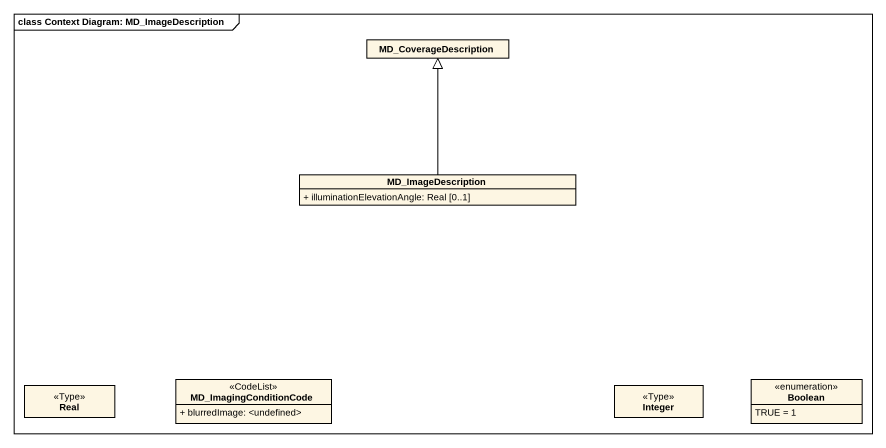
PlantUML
@startuml
mainframe class Context Diagram: MD_ImageDescription
hide circle
hide empty members
skinparam classAttributeIconSize 0
class MD_CoverageDescription
class MD_ImageDescription {
  + illuminationElevationAngle: Real [0..1]
}
class Real <<Type>>
class MD_ImagingConditionCode <<CodeList>> {
  + blurredImage: <undefined>
}
class Integer <<Type>>
enum Boolean {
  TRUE = 1
}
MD_ImageDescription -up-|> MD_CoverageDescription
@enduml
